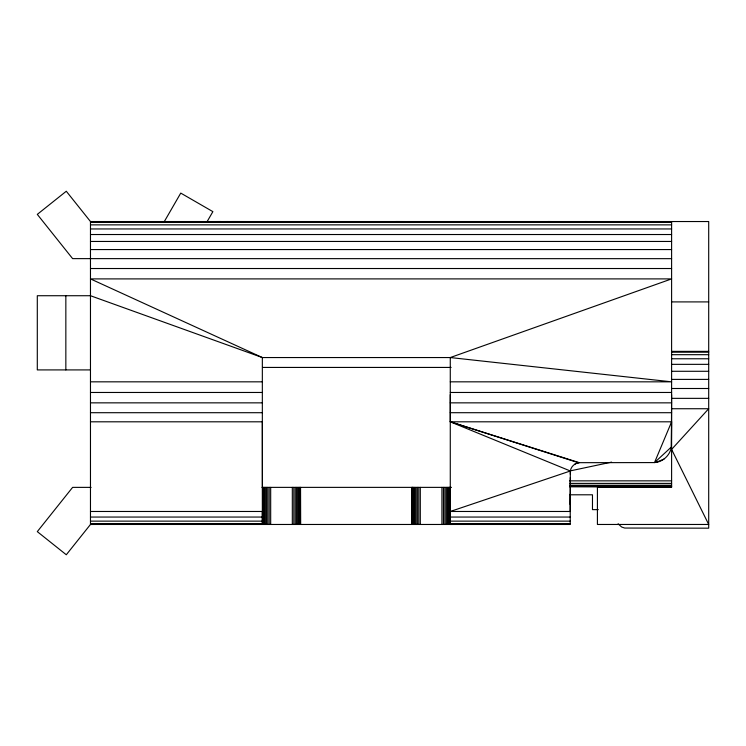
<?xml version="1.0" encoding="UTF-8"?>
<svg xmlns="http://www.w3.org/2000/svg" width="746" height="746" viewBox="0 0 746 746"><rect width="100%" height="100%" fill="white"/><g stroke="black" fill="none" stroke-linecap="round" stroke-linejoin="round"><path stroke-width="1.12" d="M262.461 487.371L262.461 524.466L262.34 421.807L90.471 421.807M262.825 524.466L262.825 487.371M263.413 524.466L263.413 487.371M264.224 524.466L264.224 487.371M265.231 524.466L265.231 487.371M266.415 524.466L266.415 487.371M267.739 524.466L267.739 487.371M269.175 524.466L269.175 487.371M270.677 524.466L270.677 487.371M411.951 524.466L411.951 487.371M412.072 524.466L412.072 487.371M412.435 524.466L412.435 487.371M413.023 524.466L413.023 487.371M413.834 524.466L413.834 487.371M414.841 524.466L414.841 487.371M416.026 524.466L416.026 487.371M417.35 524.466L417.35 487.371M418.786 524.466L418.786 487.371M420.296 524.466L420.296 487.371M450.276 381.831L671.605 381.831L450.276 357.548L262.34 357.548L90.471 278.901L671.605 278.901L450.276 357.548L450.276 421.807L671.605 421.807L671.381 446.994C670.15 455.246 662.849 462.054 654.512 462.585L579.334 462.679C574.886 462.958 570.988 466.586 570.336 470.987L570.214 511.476L450.276 511.476L450.276 394.634M570.214 504.548L570.252 494.132M671.605 394.634L671.381 446.994L654.512 462.585L671.605 421.807M570.289 477.543L570.214 524.466L90.471 524.466L66.291 554.763L37.3 531.628L72.614 487.371L91.105 487.371M570.317 474.269L570.336 470.987L450.276 421.807L579.334 462.679M529.101 524.466L570.214 523.627L450.155 524.466L450.276 487.371M207.164 221.534L212.88 211.64L180.756 193.093L164.334 221.534L128.554 221.935M663.959 459.098L655.958 462.417M574.942 464.105L576.322 463.397M450.276 511.476L570.336 470.987M577.05 463.126L578.56 462.762L450.276 421.807M570.802 470.773L611.58 462.128M156.828 221.935L165.799 221.879M206.894 221.599L221.114 221.534M90.471 222.373L233.367 221.534L671.605 222.373L90.471 222.373L228.295 221.534M90.471 511.476L262.34 511.476L262.34 523.627L90.471 524.466L90.471 221.534L66.291 191.237L37.3 214.372L72.614 258.629L671.605 258.666M90.471 221.534L708.7 221.534L708.7 528.177L624.71 528.047L621.651 527.012L618.098 523.776M90.471 224.863L671.605 224.863M90.471 228.947L671.605 228.947M90.471 234.524L671.605 234.524M90.471 241.452L671.605 241.452M90.471 249.565L671.605 249.565M90.471 268.523L671.605 268.523M671.605 301.906L708.7 301.906M671.605 351.366L708.7 351.366M671.605 352.196L708.7 352.196M671.605 354.686L708.7 354.686M671.605 358.77L708.7 358.77M671.605 364.346L708.7 364.346M262.667 367.433L451.106 367.433M90.471 369.913L37.3 369.913L37.3 295.724L90.471 295.724L262.34 357.548L262.34 487.371M671.605 371.284L708.7 371.284M671.605 379.397L708.7 379.397M90.471 381.831L262.34 381.831M671.605 388.498L708.7 388.498M90.471 392.471L262.34 392.471M450.276 392.471L671.605 392.471M671.605 398.355L708.7 398.355M90.471 402.849L262.34 402.849M450.276 402.849L671.605 402.849M671.605 408.733L708.7 408.733L671.605 449.409L708.7 524.466L597.415 524.466L597.415 487.371L671.605 487.371L671.605 221.534M90.471 412.706L262.34 412.706M450.276 412.706L671.605 412.706M569.599 480.853L671.605 480.853M569.599 483.389L671.605 483.389M569.599 485.245L671.605 485.245M569.599 486.373L671.605 486.373M569.599 486.756L671.605 486.756L569.599 486.495M262.032 487.371L451.498 487.371M570.214 494.794L592.473 494.794L592.473 509.63L598.292 509.63M90.471 517.053L262.34 517.053M450.276 517.053L570.214 517.053M90.471 521.137L262.34 521.137M450.276 521.137L570.214 521.137M90.471 523.627L262.34 523.627M450.276 523.627L570.214 523.627M395.874 221.534L528.504 221.935M547.956 221.534L606.89 221.935M585.05 221.534L626.603 221.935M450.155 487.371L450.155 524.466M449.791 487.371L449.791 524.466M449.204 487.371L449.204 524.466M448.393 487.371L448.393 524.466M447.386 487.371L447.386 524.466M446.201 487.371L446.201 524.466M444.877 487.371L444.877 524.466M443.441 487.371L443.441 524.466M441.93 487.371L441.93 524.466M300.545 487.371L300.666 524.466M300.181 487.371L300.181 524.466M299.584 487.371L299.584 524.466M298.782 487.371L298.782 524.466M297.766 487.371L297.766 524.466M296.591 487.371L296.591 524.466M295.267 487.371L295.267 524.466M293.831 487.371L293.831 524.466M292.32 487.371L292.32 524.466M65.844 295.724L65.844 369.913"/></g></svg>
